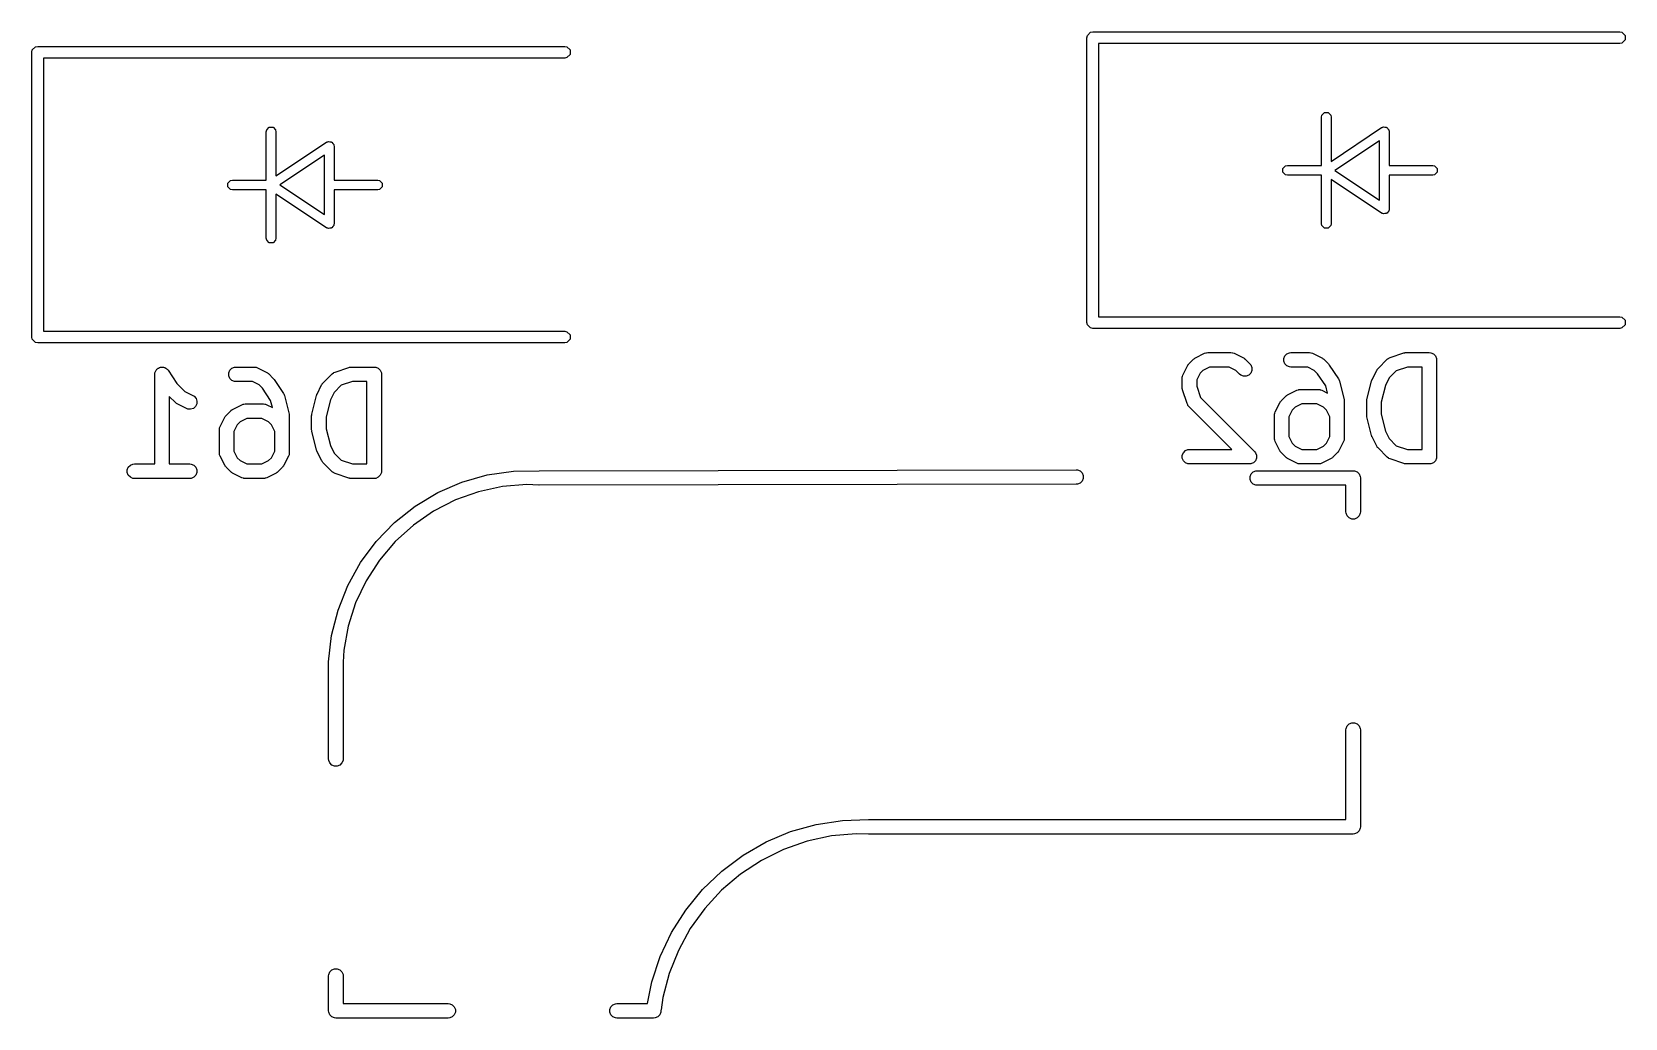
# Model space of a CAD drawing. Extents: x 2.6 to 14.1, y -9.2 to -3.9.
# Drawn here: x 13.44 to 14.087, y -7.276 to -6.875 of the extents above; entities that cross this region are included whole.
import ezdxf

# ---------------------------------------------------------------- set-up
doc = ezdxf.new("R2010")
doc.units = 0
doc.header["$MEASUREMENT"] = 0
doc.layers.add('BLACK', color=7, linetype='CONTINUOUS')

msp = doc.modelspace()

# ---------------------------------------------------------------- linework, layer by layer
at = {"layer": 'BLACK', "linetype": 'CONTINUOUS'}
for p, q in [((13.86845, -6.87688), (13.86973, -6.87561)), ((13.86973, -6.87561), (13.87063, -6.87543)), ((13.87063, -6.87543), (14.08481, -6.87543)), ((14.08481, -6.87543), (14.08571, -6.87561)), ((14.08571, -6.87561), (14.08699, -6.87688)), ((13.43971, -6.88279), (13.44099, -6.88151)), ((13.44099, -6.88151), (13.44189, -6.88133)), ((13.44189, -6.88133), (13.65607, -6.88133)), ((13.65607, -6.88133), (13.65697, -6.88151)), ((13.65697, -6.88151), (13.65825, -6.88279)), ((13.86827, -6.87779), (13.86845, -6.87688)), ((13.86827, -6.99354), (13.86827, -6.87779)), ((14.08481, -6.88015), (13.873, -6.88015)), ((13.873, -6.88015), (13.873, -6.99117)), ((14.08571, -6.87997), (14.08481, -6.88015)), ((14.08699, -6.87869), (14.08571, -6.87997)), ((14.08699, -6.87688), (14.08699, -6.87869)), ((13.43953, -6.88369), (13.43971, -6.88279)), ((13.43953, -6.99944), (13.43953, -6.88369)), ((13.65607, -6.88606), (13.44426, -6.88606)), ((13.44426, -6.88606), (13.44426, -6.99708)), ((13.65697, -6.88588), (13.65607, -6.88606)), ((13.65825, -6.8846), (13.65697, -6.88588)), ((13.65825, -6.88279), (13.65825, -6.8846)), ((13.9637, -6.90932), (13.96476, -6.90825)), ((13.96476, -6.90825), (13.96627, -6.90825)), ((13.96627, -6.90825), (13.96733, -6.90932)), ((13.53496, -6.91522), (13.53602, -6.91416)), ((13.53602, -6.91416), (13.53753, -6.91416)), ((13.53753, -6.91416), (13.53859, -6.91522)), ((13.96355, -6.91007), (13.9637, -6.90932)), ((13.96355, -6.92976), (13.96355, -6.91007)), ((13.96733, -6.90932), (13.96748, -6.91007)), ((13.96748, -6.91007), (13.96748, -6.92805)), ((13.96748, -6.92805), (13.98805, -6.91434)), ((13.98805, -6.91434), (13.98831, -6.91423)), ((13.98831, -6.91423), (13.98838, -6.91416)), ((13.98838, -6.91416), (13.98848, -6.91416)), ((13.98848, -6.91416), (13.98876, -6.91405)), ((13.98876, -6.91405), (13.98932, -6.91416)), ((13.98932, -6.91416), (13.98989, -6.91416)), ((13.98989, -6.91416), (13.99003, -6.9143)), ((13.99003, -6.9143), (13.99023, -6.91434)), ((13.99023, -6.91434), (13.99055, -6.91482)), ((13.99055, -6.91482), (13.99096, -6.91522)), ((13.53481, -6.91598), (13.53496, -6.91522)), ((13.53481, -6.93566), (13.53481, -6.91598)), ((13.53859, -6.91522), (13.53874, -6.91598)), ((13.53874, -6.91598), (13.53874, -6.93395)), ((13.53874, -6.93395), (13.55931, -6.92024)), ((13.55931, -6.92024), (13.55957, -6.92013)), ((13.55957, -6.92013), (13.55964, -6.92006)), ((13.55964, -6.92006), (13.55974, -6.92006)), ((13.55974, -6.92006), (13.56002, -6.91995)), ((13.56002, -6.91995), (13.56058, -6.92006)), ((13.56058, -6.92006), (13.56115, -6.92006)), ((13.56115, -6.92006), (13.56129, -6.92021)), ((13.56129, -6.92021), (13.56149, -6.92025)), ((13.56149, -6.92025), (13.56181, -6.92072)), ((13.56181, -6.92072), (13.56222, -6.92113)), ((13.56222, -6.92113), (13.56227, -6.92142)), ((13.98717, -6.91965), (13.96906, -6.93172)), ((13.98717, -6.94379), (13.98717, -6.91965)), ((13.99096, -6.91522), (13.99101, -6.91551)), ((13.99101, -6.91551), (13.99107, -6.91559)), ((13.99107, -6.91559), (13.99105, -6.91569)), ((13.99105, -6.91569), (13.99111, -6.91598)), ((13.99111, -6.91598), (13.99111, -6.92976)), ((13.55843, -6.92556), (13.54032, -6.93763)), ((13.55843, -6.9497), (13.55843, -6.92556)), ((13.56227, -6.92142), (13.56233, -6.9215)), ((13.56233, -6.9215), (13.56231, -6.9216)), ((13.56231, -6.9216), (13.56237, -6.92188)), ((13.56237, -6.92188), (13.56237, -6.93566)), ((13.94795, -6.93097), (13.94901, -6.92991)), ((13.94795, -6.93248), (13.94795, -6.93097)), ((13.94901, -6.93354), (13.94795, -6.93248)), ((13.94901, -6.92991), (13.94977, -6.92976)), ((13.94977, -6.93369), (13.94901, -6.93354)), ((13.94977, -6.92976), (13.96355, -6.92976)), ((13.96355, -6.93369), (13.94977, -6.93369)), ((13.96355, -6.95338), (13.96355, -6.93369)), ((13.96906, -6.93172), (13.98717, -6.94379)), ((13.99111, -6.92976), (14.00882, -6.92976)), ((14.00882, -6.93369), (13.99111, -6.93369)), ((13.99111, -6.93369), (13.99111, -6.94747)), ((14.00882, -6.92976), (14.00958, -6.92991)), ((14.00958, -6.93354), (14.00882, -6.93369)), ((14.00958, -6.92991), (14.01064, -6.93097)), ((14.01064, -6.93248), (14.00958, -6.93354)), ((14.01064, -6.93097), (14.01064, -6.93248)), ((13.51921, -6.93688), (13.52027, -6.93581)), ((13.51921, -6.93838), (13.51921, -6.93688)), ((13.52027, -6.93945), (13.51921, -6.93838)), ((13.52027, -6.93581), (13.52103, -6.93566)), ((13.52103, -6.9396), (13.52027, -6.93945)), ((13.52103, -6.93566), (13.53481, -6.93566)), ((13.53481, -6.9396), (13.52103, -6.9396)), ((13.53481, -6.95928), (13.53481, -6.9396)), ((13.54032, -6.93763), (13.55843, -6.9497)), ((13.56237, -6.93566), (13.58008, -6.93566)), ((13.58008, -6.9396), (13.56237, -6.9396)), ((13.56237, -6.9396), (13.56237, -6.95338)), ((13.58008, -6.93566), (13.58084, -6.93581)), ((13.58084, -6.93945), (13.58008, -6.9396)), ((13.58084, -6.93581), (13.5819, -6.93688)), ((13.5819, -6.93838), (13.58084, -6.93945)), ((13.5819, -6.93688), (13.5819, -6.93838)), ((13.98805, -6.94911), (13.96748, -6.9354)), ((13.96748, -6.9354), (13.96748, -6.95338)), ((13.55931, -6.95502), (13.53874, -6.94131)), ((13.53874, -6.94131), (13.53874, -6.95928)), ((13.56237, -6.95338), (13.56231, -6.95366)), ((13.56231, -6.95366), (13.56233, -6.95376)), ((13.9637, -6.95413), (13.96355, -6.95338)), ((13.96748, -6.95338), (13.96733, -6.95413)), ((13.98831, -6.94922), (13.98805, -6.94911)), ((13.98838, -6.94929), (13.98831, -6.94922)), ((13.98848, -6.94929), (13.98838, -6.94929)), ((13.98876, -6.9494), (13.98848, -6.94929)), ((13.98932, -6.94929), (13.98876, -6.9494)), ((13.98989, -6.94929), (13.98932, -6.94929)), ((13.99003, -6.94915), (13.98989, -6.94929)), ((13.99023, -6.94911), (13.99003, -6.94915)), ((13.99055, -6.94863), (13.99023, -6.94911)), ((13.99096, -6.94823), (13.99055, -6.94863)), ((13.99101, -6.94794), (13.99096, -6.94823)), ((13.99107, -6.94785), (13.99101, -6.94794)), ((13.99111, -6.94747), (13.99105, -6.94776)), ((13.99105, -6.94776), (13.99107, -6.94785)), ((13.53496, -6.96004), (13.53481, -6.95928)), ((13.53602, -6.9611), (13.53496, -6.96004)), ((13.53859, -6.96004), (13.53753, -6.9611)), ((13.53874, -6.95928), (13.53859, -6.96004)), ((13.55957, -6.95513), (13.55931, -6.95502)), ((13.55964, -6.9552), (13.55957, -6.95513)), ((13.55974, -6.9552), (13.55964, -6.9552)), ((13.56002, -6.95531), (13.55974, -6.9552)), ((13.56058, -6.9552), (13.56002, -6.95531)), ((13.56115, -6.9552), (13.56058, -6.9552)), ((13.56129, -6.95505), (13.56115, -6.9552)), ((13.56149, -6.95501), (13.56129, -6.95505)), ((13.56181, -6.95454), (13.56149, -6.95501)), ((13.56222, -6.95413), (13.56181, -6.95454)), ((13.56227, -6.95384), (13.56222, -6.95413)), ((13.56233, -6.95376), (13.56227, -6.95384)), ((13.96476, -6.9552), (13.9637, -6.95413)), ((13.96627, -6.9552), (13.96476, -6.9552)), ((13.96733, -6.95413), (13.96627, -6.9552)), ((13.53753, -6.9611), (13.53602, -6.9611)), ((13.873, -6.99117), (14.08481, -6.99117)), ((14.08481, -6.99117), (14.08571, -6.99135)), ((14.08571, -6.99135), (14.08699, -6.99263)), ((13.44426, -6.99708), (13.65607, -6.99708)), ((13.65607, -6.99708), (13.65697, -6.99726)), ((13.65697, -6.99726), (13.65825, -6.99854)), ((13.65825, -6.99854), (13.65825, -7.00034)), ((13.86845, -6.99444), (13.86827, -6.99354)), ((13.86973, -6.99572), (13.86845, -6.99444)), ((13.87063, -6.9959), (13.86973, -6.99572)), ((14.08481, -6.9959), (13.87063, -6.9959)), ((14.08571, -6.99572), (14.08481, -6.9959)), ((14.08699, -6.99444), (14.08571, -6.99572)), ((14.08699, -6.99263), (14.08699, -6.99444)), ((13.43971, -7.00034), (13.43953, -6.99944)), ((13.44099, -7.00162), (13.43971, -7.00034)), ((13.44189, -7.0018), (13.44099, -7.00162)), ((13.65607, -7.0018), (13.44189, -7.0018)), ((13.65697, -7.00162), (13.65607, -7.0018)), ((13.65825, -7.00034), (13.65697, -7.00162)), ((13.49107, -7.01202), (13.49131, -7.01186)), ((13.49131, -7.01186), (13.49159, -7.01181)), ((13.49159, -7.01181), (13.49186, -7.0117)), ((13.49186, -7.0117), (13.49215, -7.0117)), ((13.49215, -7.0117), (13.49244, -7.01164)), ((13.49244, -7.01164), (13.49272, -7.0117)), ((13.49272, -7.0117), (13.49301, -7.0117)), ((13.49301, -7.0117), (13.49328, -7.01181)), ((13.49328, -7.01181), (13.49357, -7.01186)), ((13.49357, -7.01186), (13.49381, -7.01203)), ((13.52079, -7.01214), (13.52186, -7.0117)), ((13.52186, -7.0117), (13.52243, -7.01164)), ((13.52243, -7.01164), (13.52993, -7.01164)), ((13.52993, -7.01164), (13.53051, -7.0117)), ((13.53051, -7.0117), (13.53061, -7.01174)), ((13.53061, -7.01174), (13.53071, -7.01174)), ((13.53071, -7.01174), (13.53125, -7.01195)), ((13.53125, -7.01195), (13.535, -7.01383)), ((13.56274, -7.01366), (13.56837, -7.01179)), ((13.56837, -7.01179), (13.56865, -7.01173)), ((13.56865, -7.01173), (13.56873, -7.0117)), ((13.56873, -7.0117), (13.56883, -7.01168)), ((13.56883, -7.01168), (13.56893, -7.01166)), ((13.56893, -7.01166), (13.56901, -7.01167)), ((13.56901, -7.01167), (13.5693, -7.01164)), ((13.5693, -7.01164), (13.57868, -7.01164)), ((13.57868, -7.01164), (13.57925, -7.0117)), ((13.57925, -7.0117), (13.58032, -7.01214)), ((13.90729, -7.01486), (13.90916, -7.01111)), ((13.90916, -7.01111), (13.90932, -7.01087)), ((13.90932, -7.01087), (13.90935, -7.01079)), ((13.90935, -7.01079), (13.90942, -7.01071)), ((13.90942, -7.01071), (13.90947, -7.01062)), ((13.90947, -7.01062), (13.90953, -7.01057)), ((13.90953, -7.01057), (13.90972, -7.01035)), ((13.90972, -7.01035), (13.91159, -7.00847)), ((13.91159, -7.00847), (13.91182, -7.00829)), ((13.91182, -7.00829), (13.91187, -7.00823)), ((13.91187, -7.00823), (13.91196, -7.00817)), ((13.91196, -7.00817), (13.91204, -7.00811)), ((13.91204, -7.00811), (13.91211, -7.00808)), ((13.91211, -7.00808), (13.91236, -7.00792)), ((13.91236, -7.00792), (13.91611, -7.00604)), ((13.91813, -7.01164), (13.91543, -7.01299)), ((13.91611, -7.00604), (13.91665, -7.00584)), ((13.91665, -7.00584), (13.91675, -7.00583)), ((13.91675, -7.00583), (13.91685, -7.00579)), ((13.91685, -7.00579), (13.91743, -7.00573)), ((13.91743, -7.00573), (13.9268, -7.00573)), ((13.9261, -7.01164), (13.91813, -7.01164)), ((13.9288, -7.01299), (13.9261, -7.01164)), ((13.9268, -7.00573), (13.92738, -7.00579)), ((13.92738, -7.00579), (13.92748, -7.00583)), ((13.92748, -7.00583), (13.92758, -7.00584)), ((13.92758, -7.00584), (13.92812, -7.00604)), ((13.92812, -7.00604), (13.93187, -7.00792)), ((13.93187, -7.00792), (13.93212, -7.00808)), ((13.93212, -7.00808), (13.93219, -7.00811)), ((13.93219, -7.00811), (13.93227, -7.00817)), ((13.93227, -7.00817), (13.93236, -7.00823)), ((13.93236, -7.00823), (13.93241, -7.00829)), ((13.93241, -7.00829), (13.93264, -7.00847)), ((13.93264, -7.00847), (13.93451, -7.01035)), ((13.93451, -7.01035), (13.93488, -7.01079)), ((13.93488, -7.01079), (13.93532, -7.01186)), ((13.93532, -7.01186), (13.93532, -7.01301)), ((13.94828, -7.00811), (13.94872, -7.00705)), ((13.94828, -7.00926), (13.94828, -7.00811)), ((13.94872, -7.01033), (13.94828, -7.00926)), ((13.94872, -7.00705), (13.94953, -7.00623)), ((13.94953, -7.01114), (13.94872, -7.01033)), ((13.94953, -7.00623), (13.9506, -7.00579)), ((13.9506, -7.01158), (13.94953, -7.01114)), ((13.9506, -7.00579), (13.95117, -7.00573)), ((13.95117, -7.01164), (13.9506, -7.01158)), ((13.95117, -7.00573), (13.95867, -7.00573)), ((13.95798, -7.01164), (13.95117, -7.01164)), ((13.96067, -7.01299), (13.95798, -7.01164)), ((13.95867, -7.00573), (13.95925, -7.00579)), ((13.95925, -7.00579), (13.95935, -7.00583)), ((13.95935, -7.00583), (13.95945, -7.00584)), ((13.95945, -7.00584), (13.95999, -7.00604)), ((13.95999, -7.00604), (13.96374, -7.00792)), ((13.96374, -7.00792), (13.96399, -7.00808)), ((13.96399, -7.00808), (13.96406, -7.00811)), ((13.96406, -7.00811), (13.96414, -7.00817)), ((13.96414, -7.00817), (13.96423, -7.00823)), ((13.96423, -7.00823), (13.96428, -7.00829)), ((13.96428, -7.00829), (13.96451, -7.00847)), ((13.96451, -7.00847), (13.96639, -7.01035)), ((13.96639, -7.01035), (13.96639, -7.01035)), ((13.96639, -7.01035), (13.96639, -7.01035)), ((13.96639, -7.01035), (13.96658, -7.01058)), ((13.96658, -7.01058), (13.96675, -7.01079)), ((13.96675, -7.01079), (13.96675, -7.0108)), ((13.96675, -7.0108), (13.96675, -7.0108)), ((13.96675, -7.0108), (13.9705, -7.01642)), ((13.98658, -7.01222), (13.99033, -7.00847)), ((13.99033, -7.00847), (13.99078, -7.00811)), ((13.99078, -7.00811), (13.99088, -7.00806)), ((13.99088, -7.00806), (13.99096, -7.008)), ((13.99096, -7.008), (13.99148, -7.00776)), ((13.99148, -7.00776), (13.99711, -7.00588)), ((13.99852, -7.01164), (13.99401, -7.01314)), ((13.99711, -7.00588), (13.99739, -7.00582)), ((13.99739, -7.00582), (13.99747, -7.00579)), ((13.99747, -7.00579), (13.99757, -7.00578)), ((13.99757, -7.00578), (13.99767, -7.00576)), ((13.99767, -7.00576), (13.99775, -7.00576)), ((13.99775, -7.00576), (13.99804, -7.00573)), ((13.99804, -7.00573), (14.00742, -7.00573)), ((14.00446, -7.01164), (13.99852, -7.01164)), ((14.00446, -7.0451), (14.00446, -7.01164)), ((14.00742, -7.00573), (14.00799, -7.00579)), ((14.00799, -7.00579), (14.00906, -7.00623)), ((14.00906, -7.00623), (14.00987, -7.00705)), ((14.00987, -7.00705), (14.01031, -7.00811)), ((14.01031, -7.00811), (14.01037, -7.00869)), ((14.01037, -7.00869), (14.01037, -7.04806)), ((13.48948, -7.05101), (13.48948, -7.01459)), ((13.48948, -7.01459), (13.48948, -7.01459)), ((13.48948, -7.01459), (13.48948, -7.01459)), ((13.48948, -7.01459), (13.48949, -7.01459)), ((13.48949, -7.01459), (13.48954, -7.01402)), ((13.48954, -7.01402), (13.48965, -7.01375)), ((13.48965, -7.01375), (13.48971, -7.01346)), ((13.48971, -7.01346), (13.48987, -7.01322)), ((13.48987, -7.01322), (13.48998, -7.01295)), ((13.48998, -7.01295), (13.49019, -7.01274)), ((13.49019, -7.01274), (13.49035, -7.0125)), ((13.49035, -7.0125), (13.49059, -7.01234)), ((13.49059, -7.01234), (13.4908, -7.01214)), ((13.4908, -7.01214), (13.49107, -7.01202)), ((13.49381, -7.01203), (13.49408, -7.01214)), ((13.49408, -7.01214), (13.49428, -7.01234)), ((13.49428, -7.01234), (13.49453, -7.01251)), ((13.49453, -7.01251), (13.49489, -7.01295)), ((13.49489, -7.01295), (13.49489, -7.01295)), ((13.49489, -7.01295), (13.49489, -7.01295)), ((13.49489, -7.01295), (13.49489, -7.01295)), ((13.49489, -7.01295), (13.49848, -7.01833)), ((13.49848, -7.01833), (13.50169, -7.02154)), ((13.51954, -7.01402), (13.51998, -7.01295)), ((13.51954, -7.01517), (13.51954, -7.01402)), ((13.51998, -7.01623), (13.51954, -7.01517)), ((13.51998, -7.01295), (13.52079, -7.01214)), ((13.52079, -7.01705), (13.51998, -7.01623)), ((13.52186, -7.01749), (13.52079, -7.01705)), ((13.52243, -7.01754), (13.52186, -7.01749)), ((13.52924, -7.01754), (13.52243, -7.01754)), ((13.53193, -7.01889), (13.52924, -7.01754)), ((13.535, -7.01383), (13.53525, -7.01398)), ((13.53525, -7.01398), (13.53532, -7.01401)), ((13.53532, -7.01401), (13.5354, -7.01408)), ((13.5354, -7.01408), (13.53549, -7.01413)), ((13.53549, -7.01413), (13.53554, -7.01419)), ((13.53554, -7.01419), (13.53577, -7.01438)), ((13.53577, -7.01438), (13.53764, -7.01625)), ((13.53764, -7.01625), (13.53765, -7.01625)), ((13.53765, -7.01625), (13.53765, -7.01626)), ((13.53765, -7.01626), (13.53784, -7.01649)), ((13.53784, -7.01649), (13.53801, -7.0167)), ((13.53801, -7.0167), (13.53801, -7.0167)), ((13.53801, -7.0167), (13.53801, -7.0167)), ((13.53801, -7.0167), (13.54176, -7.02233)), ((13.55754, -7.01849), (13.5576, -7.01841)), ((13.5576, -7.01841), (13.55766, -7.01835)), ((13.55766, -7.01835), (13.55784, -7.01813)), ((13.55784, -7.01813), (13.56159, -7.01438)), ((13.56159, -7.01438), (13.56204, -7.01401)), ((13.56204, -7.01401), (13.56214, -7.01397)), ((13.56214, -7.01397), (13.56222, -7.0139)), ((13.56222, -7.0139), (13.56274, -7.01366)), ((13.56978, -7.01754), (13.56527, -7.01905)), ((13.57572, -7.01754), (13.56978, -7.01754)), ((13.57572, -7.05101), (13.57572, -7.01754)), ((13.58032, -7.01214), (13.58113, -7.01295)), ((13.58113, -7.01295), (13.58157, -7.01402)), ((13.58157, -7.01402), (13.58163, -7.01459)), ((13.58163, -7.01459), (13.58163, -7.05396)), ((13.90698, -7.01618), (13.90703, -7.01561)), ((13.90698, -7.01993), (13.90698, -7.01618)), ((13.90703, -7.01561), (13.90707, -7.01551)), ((13.90707, -7.01551), (13.90708, -7.0154)), ((13.90708, -7.0154), (13.90729, -7.01486)), ((13.91423, -7.01418), (13.91288, -7.01688)), ((13.91288, -7.01688), (13.91288, -7.01946)), ((13.91543, -7.01299), (13.91423, -7.01418)), ((13.93034, -7.01452), (13.9288, -7.01299)), ((13.93079, -7.01489), (13.93034, -7.01452)), ((13.93185, -7.01533), (13.93079, -7.01489)), ((13.933, -7.01533), (13.93185, -7.01533)), ((13.93407, -7.01489), (13.933, -7.01533)), ((13.93488, -7.01408), (13.93407, -7.01489)), ((13.93532, -7.01301), (13.93488, -7.01408)), ((13.962, -7.01432), (13.96067, -7.01299)), ((13.96531, -7.01927), (13.962, -7.01432)), ((13.9705, -7.01642), (13.97067, -7.01674)), ((13.97067, -7.01674), (13.97072, -7.0168)), ((13.97072, -7.0168), (13.97074, -7.01687)), ((13.97074, -7.01687), (13.97078, -7.01693)), ((13.97078, -7.01693), (13.97079, -7.017)), ((13.97079, -7.017), (13.97091, -7.01734)), ((13.97091, -7.01734), (13.97279, -7.02484)), ((13.98205, -7.02484), (13.98393, -7.01734)), ((13.98393, -7.01734), (13.98394, -7.0173)), ((13.98394, -7.0173), (13.98395, -7.01728)), ((13.98395, -7.01728), (13.98404, -7.01704)), ((13.98404, -7.01704), (13.98412, -7.0168)), ((13.98412, -7.0168), (13.98414, -7.01678)), ((13.98414, -7.01678), (13.98415, -7.01674)), ((13.98415, -7.01674), (13.98603, -7.01299)), ((13.98603, -7.01299), (13.98618, -7.01274)), ((13.98618, -7.01274), (13.98621, -7.01267)), ((13.98621, -7.01267), (13.98628, -7.01259)), ((13.98628, -7.01259), (13.98634, -7.0125)), ((13.98634, -7.0125), (13.9864, -7.01245)), ((13.9864, -7.01245), (13.98658, -7.01222)), ((13.9911, -7.01606), (13.98958, -7.01909)), ((13.99401, -7.01314), (13.9911, -7.01606)), ((13.49785, -7.02605), (13.49539, -7.02359)), ((13.49539, -7.02359), (13.49539, -7.05101)), ((13.50169, -7.02154), (13.50501, -7.0232)), ((13.50501, -7.0232), (13.5055, -7.02351)), ((13.5055, -7.02351), (13.50625, -7.02438)), ((13.50625, -7.02438), (13.50662, -7.02547)), ((13.53326, -7.02022), (13.53193, -7.01889)), ((13.53657, -7.02518), (13.53326, -7.02022)), ((13.54176, -7.02233), (13.54193, -7.02265)), ((13.54193, -7.02265), (13.54198, -7.0227)), ((13.54198, -7.0227), (13.542, -7.02277)), ((13.542, -7.02277), (13.54204, -7.02284)), ((13.54204, -7.02284), (13.54205, -7.02291)), ((13.54205, -7.02291), (13.54217, -7.02325)), ((13.54217, -7.02325), (13.54405, -7.03075)), ((13.55331, -7.03075), (13.55519, -7.02325)), ((13.55519, -7.02325), (13.5552, -7.02321)), ((13.5552, -7.02321), (13.55521, -7.02319)), ((13.55521, -7.02319), (13.5553, -7.02294)), ((13.5553, -7.02294), (13.55538, -7.0227)), ((13.55538, -7.0227), (13.5554, -7.02269)), ((13.5554, -7.02269), (13.55541, -7.02264)), ((13.55541, -7.02264), (13.55729, -7.0189)), ((13.55729, -7.0189), (13.55744, -7.01865)), ((13.55744, -7.01865), (13.55747, -7.01858)), ((13.55747, -7.01858), (13.55754, -7.01849)), ((13.56236, -7.02196), (13.56084, -7.025)), ((13.56527, -7.01905), (13.56236, -7.02196)), ((13.907, -7.02023), (13.90698, -7.01993)), ((13.907, -7.0203), (13.907, -7.02023)), ((13.90702, -7.02041), (13.907, -7.0203)), ((13.90703, -7.02051), (13.90702, -7.02041)), ((13.90706, -7.02058), (13.90703, -7.02051)), ((13.90713, -7.02087), (13.90706, -7.02058)), ((13.909, -7.02649), (13.90713, -7.02087)), ((13.91288, -7.01946), (13.91438, -7.02396)), ((13.91438, -7.02396), (13.93639, -7.04597)), ((13.94721, -7.02535), (13.94909, -7.02347)), ((13.94909, -7.02347), (13.94931, -7.02328)), ((13.94931, -7.02328), (13.94936, -7.02323)), ((13.94936, -7.02323), (13.94945, -7.02317)), ((13.94945, -7.02317), (13.94953, -7.0231)), ((13.94953, -7.0231), (13.94961, -7.02307)), ((13.94961, -7.02307), (13.94985, -7.02292)), ((13.94985, -7.02292), (13.9536, -7.02104)), ((13.9536, -7.02104), (13.95414, -7.02084)), ((13.95414, -7.02084), (13.95425, -7.02083)), ((13.95425, -7.02083), (13.95435, -7.02079)), ((13.95435, -7.02079), (13.95492, -7.02073)), ((13.95492, -7.02073), (13.96242, -7.02073)), ((13.96242, -7.02073), (13.963, -7.02079)), ((13.963, -7.02079), (13.9631, -7.02083)), ((13.9631, -7.02083), (13.9632, -7.02084)), ((13.9632, -7.02084), (13.96374, -7.02104)), ((13.96374, -7.02104), (13.96604, -7.02219)), ((13.96604, -7.02219), (13.96531, -7.01927)), ((13.97279, -7.02484), (13.9728, -7.02494)), ((13.98204, -7.02494), (13.98205, -7.02484)), ((13.98958, -7.01909), (13.98787, -7.02592)), ((13.49807, -7.02624), (13.49785, -7.02605)), ((13.49813, -7.0263), (13.49807, -7.02624)), ((13.49821, -7.02635), (13.49813, -7.0263)), ((13.4983, -7.02642), (13.49821, -7.02635)), ((13.49837, -7.02645), (13.4983, -7.02642)), ((13.49862, -7.02661), (13.49837, -7.02645)), ((13.50237, -7.02848), (13.49862, -7.02661)), ((13.50291, -7.02869), (13.50237, -7.02848)), ((13.50406, -7.02877), (13.50291, -7.02869)), ((13.50515, -7.02841), (13.50406, -7.02877)), ((13.50602, -7.02765), (13.50515, -7.02841)), ((13.50653, -7.02662), (13.50602, -7.02765)), ((13.50662, -7.02547), (13.50653, -7.02662)), ((13.51829, -7.03148), (13.51847, -7.03125)), ((13.51847, -7.03125), (13.52035, -7.02938)), ((13.52035, -7.02938), (13.52057, -7.02919)), ((13.52057, -7.02919), (13.52062, -7.02913)), ((13.52062, -7.02913), (13.52071, -7.02908)), ((13.52071, -7.02908), (13.52079, -7.02901)), ((13.52079, -7.02901), (13.52087, -7.02898)), ((13.52087, -7.02898), (13.52111, -7.02882)), ((13.52111, -7.02882), (13.52486, -7.02695)), ((13.52486, -7.02695), (13.5254, -7.02674)), ((13.5254, -7.02674), (13.52551, -7.02673)), ((13.52551, -7.02673), (13.52561, -7.02669)), ((13.52561, -7.02669), (13.52618, -7.02664)), ((13.52618, -7.02664), (13.53368, -7.02664)), ((13.53368, -7.02664), (13.53426, -7.02669)), ((13.53426, -7.02669), (13.53436, -7.02673)), ((13.53436, -7.02673), (13.53446, -7.02674)), ((13.53446, -7.02674), (13.535, -7.02695)), ((13.535, -7.02695), (13.5373, -7.02809)), ((13.5373, -7.02809), (13.53657, -7.02518)), ((13.54405, -7.03075), (13.54406, -7.03085)), ((13.54406, -7.03085), (13.54408, -7.03089)), ((13.54408, -7.03089), (13.5441, -7.03111)), ((13.5441, -7.03111), (13.54413, -7.03132)), ((13.54413, -7.03132), (13.54412, -7.03136)), ((13.54412, -7.03136), (13.54413, -7.03146)), ((13.55323, -7.03132), (13.55326, -7.03111)), ((13.55324, -7.03136), (13.55323, -7.03132)), ((13.55323, -7.03146), (13.55324, -7.03136)), ((13.55326, -7.03111), (13.55328, -7.03089)), ((13.55328, -7.03089), (13.5533, -7.03085)), ((13.5533, -7.03085), (13.55331, -7.03075)), ((13.56084, -7.025), (13.55913, -7.03183)), ((13.90924, -7.02702), (13.909, -7.02649)), ((13.90931, -7.0271), (13.90924, -7.02702)), ((13.90935, -7.0272), (13.90931, -7.0271)), ((13.90972, -7.02765), (13.90935, -7.0272)), ((13.92717, -7.0451), (13.90972, -7.02765)), ((13.94447, -7.03118), (13.94453, -7.03061)), ((13.94447, -7.04056), (13.94447, -7.03118)), ((13.94453, -7.03061), (13.94457, -7.03051)), ((13.94457, -7.03051), (13.94458, -7.0304)), ((13.94458, -7.0304), (13.94478, -7.02986)), ((13.94478, -7.02986), (13.94666, -7.02611)), ((13.94666, -7.02611), (13.94681, -7.02586)), ((13.94681, -7.02586), (13.94684, -7.02579)), ((13.94684, -7.02579), (13.94691, -7.02571)), ((13.94691, -7.02571), (13.94697, -7.02562)), ((13.94697, -7.02562), (13.94703, -7.02557)), ((13.94703, -7.02557), (13.94721, -7.02535)), ((13.95173, -7.02918), (13.95038, -7.03188)), ((13.95292, -7.02799), (13.95173, -7.02918)), ((13.95562, -7.02664), (13.95292, -7.02799)), ((13.96173, -7.02664), (13.95562, -7.02664)), ((13.96442, -7.02799), (13.96173, -7.02664)), ((13.96562, -7.02918), (13.96442, -7.02799)), ((13.96697, -7.03188), (13.96562, -7.02918)), ((13.9728, -7.02494), (13.97282, -7.02498)), ((13.97282, -7.02498), (13.97284, -7.0252)), ((13.97284, -7.0252), (13.97287, -7.02542)), ((13.97287, -7.02542), (13.97286, -7.02546)), ((13.97286, -7.02546), (13.97287, -7.02556)), ((13.97287, -7.02556), (13.97287, -7.04056)), ((13.98197, -7.02542), (13.982, -7.0252)), ((13.98198, -7.02546), (13.98197, -7.02542)), ((13.98197, -7.02556), (13.98198, -7.02546)), ((13.98197, -7.03118), (13.98197, -7.02556)), ((13.98198, -7.03128), (13.98197, -7.03118)), ((13.98197, -7.03133), (13.98198, -7.03128)), ((13.982, -7.03154), (13.98197, -7.03133)), ((13.982, -7.0252), (13.98202, -7.02498)), ((13.98202, -7.02498), (13.98204, -7.02494)), ((13.98787, -7.02592), (13.98787, -7.03082)), ((13.98787, -7.03082), (13.98958, -7.03765)), ((13.51573, -7.03709), (13.51579, -7.03651)), ((13.51573, -7.04646), (13.51573, -7.03709)), ((13.51579, -7.03651), (13.51583, -7.03641)), ((13.51583, -7.03641), (13.51584, -7.03631)), ((13.51584, -7.03631), (13.51604, -7.03577)), ((13.51604, -7.03577), (13.51792, -7.03202)), ((13.51792, -7.03202), (13.51807, -7.03177)), ((13.51807, -7.03177), (13.5181, -7.0317)), ((13.5181, -7.0317), (13.51817, -7.03162)), ((13.51817, -7.03162), (13.51823, -7.03153)), ((13.51823, -7.03153), (13.51829, -7.03148)), ((13.52299, -7.03509), (13.52164, -7.03779)), ((13.52164, -7.03779), (13.52164, -7.04577)), ((13.52418, -7.03389), (13.52299, -7.03509)), ((13.52688, -7.03254), (13.52418, -7.03389)), ((13.53299, -7.03254), (13.52688, -7.03254)), ((13.53568, -7.03389), (13.53299, -7.03254)), ((13.53688, -7.03509), (13.53568, -7.03389)), ((13.53823, -7.03779), (13.53688, -7.03509)), ((13.53823, -7.04577), (13.53823, -7.03779)), ((13.54413, -7.03146), (13.54413, -7.04646)), ((13.55323, -7.03709), (13.55323, -7.03146)), ((13.55324, -7.03719), (13.55323, -7.03709)), ((13.55323, -7.03723), (13.55324, -7.03719)), ((13.55326, -7.03745), (13.55323, -7.03723)), ((13.55328, -7.03766), (13.55326, -7.03745)), ((13.5533, -7.0377), (13.55328, -7.03766)), ((13.55331, -7.0378), (13.5533, -7.0377)), ((13.55519, -7.0453), (13.55331, -7.0378)), ((13.55913, -7.03183), (13.55913, -7.03672)), ((13.55913, -7.03672), (13.56084, -7.04356)), ((13.95038, -7.03188), (13.95038, -7.03986)), ((13.96697, -7.03986), (13.96697, -7.03188)), ((13.98202, -7.03176), (13.982, -7.03154)), ((13.98204, -7.0318), (13.98202, -7.03176)), ((13.98205, -7.0319), (13.98204, -7.0318)), ((13.98393, -7.0394), (13.98205, -7.0319)), ((13.98958, -7.03765), (13.9911, -7.04068)), ((13.56084, -7.04356), (13.56236, -7.04659)), ((13.94453, -7.04113), (13.94447, -7.04056)), ((13.94457, -7.04123), (13.94453, -7.04113)), ((13.94458, -7.04134), (13.94457, -7.04123)), ((13.94478, -7.04188), (13.94458, -7.04134)), ((13.94666, -7.04563), (13.94478, -7.04188)), ((13.95038, -7.03986), (13.95173, -7.04256)), ((13.95173, -7.04256), (13.95292, -7.04375)), ((13.95292, -7.04375), (13.95562, -7.0451)), ((13.96173, -7.0451), (13.96442, -7.04375)), ((13.96442, -7.04375), (13.96562, -7.04256)), ((13.96562, -7.04256), (13.96697, -7.03986)), ((13.97256, -7.04188), (13.97069, -7.04563)), ((13.97277, -7.04134), (13.97256, -7.04188)), ((13.97278, -7.04123), (13.97277, -7.04134)), ((13.97282, -7.04113), (13.97278, -7.04123)), ((13.97287, -7.04056), (13.97282, -7.04113)), ((13.98394, -7.03944), (13.98393, -7.0394)), ((13.98395, -7.03946), (13.98394, -7.03944)), ((13.98404, -7.0397), (13.98395, -7.03946)), ((13.98412, -7.03994), (13.98404, -7.0397)), ((13.98414, -7.03996), (13.98412, -7.03994)), ((13.98415, -7.04), (13.98414, -7.03996)), ((13.98603, -7.04375), (13.98415, -7.04)), ((13.98618, -7.044), (13.98603, -7.04375)), ((13.98621, -7.04407), (13.98618, -7.044)), ((13.98628, -7.04415), (13.98621, -7.04407)), ((13.98634, -7.04424), (13.98628, -7.04415)), ((13.9864, -7.04429), (13.98634, -7.04424)), ((13.98658, -7.04452), (13.9864, -7.04429)), ((13.9911, -7.04068), (13.99401, -7.0436)), ((13.99401, -7.0436), (13.99852, -7.0451)), ((13.51579, -7.04704), (13.51573, -7.04646)), ((13.51583, -7.04714), (13.51579, -7.04704)), ((13.51584, -7.04724), (13.51583, -7.04714)), ((13.51604, -7.04778), (13.51584, -7.04724)), ((13.51792, -7.05153), (13.51604, -7.04778)), ((13.52164, -7.04577), (13.52299, -7.04846)), ((13.52299, -7.04846), (13.52418, -7.04966)), ((13.52418, -7.04966), (13.52688, -7.05101)), ((13.53299, -7.05101), (13.53568, -7.04966)), ((13.53568, -7.04966), (13.53688, -7.04846)), ((13.53688, -7.04846), (13.53823, -7.04577)), ((13.54382, -7.04778), (13.54195, -7.05153)), ((13.54403, -7.04724), (13.54382, -7.04778)), ((13.54404, -7.04714), (13.54403, -7.04724)), ((13.54408, -7.04704), (13.54404, -7.04714)), ((13.54413, -7.04646), (13.54408, -7.04704)), ((13.5552, -7.04535), (13.55519, -7.0453)), ((13.55521, -7.04537), (13.5552, -7.04535)), ((13.5553, -7.04561), (13.55521, -7.04537)), ((13.55538, -7.04585), (13.5553, -7.04561)), ((13.5554, -7.04587), (13.55538, -7.04585)), ((13.55541, -7.04591), (13.5554, -7.04587)), ((13.55729, -7.04966), (13.55541, -7.04591)), ((13.55744, -7.04991), (13.55729, -7.04966)), ((13.55747, -7.04998), (13.55744, -7.04991)), ((13.55754, -7.05006), (13.55747, -7.04998)), ((13.5576, -7.05015), (13.55754, -7.05006)), ((13.55766, -7.0502), (13.5576, -7.05015)), ((13.55784, -7.05042), (13.55766, -7.0502)), ((13.56159, -7.05417), (13.55784, -7.05042)), ((13.56236, -7.04659), (13.56527, -7.04951)), ((13.56527, -7.04951), (13.56978, -7.05101)), ((13.90703, -7.04748), (13.90747, -7.04642)), ((13.90703, -7.04863), (13.90703, -7.04748)), ((13.90747, -7.0497), (13.90703, -7.04863)), ((13.90747, -7.04642), (13.90829, -7.0456)), ((13.90829, -7.05051), (13.90747, -7.0497)), ((13.90829, -7.0456), (13.90935, -7.04516)), ((13.90935, -7.05095), (13.90829, -7.05051)), ((13.90935, -7.04516), (13.90993, -7.0451)), ((13.90993, -7.0451), (13.92717, -7.0451)), ((13.93594, -7.05051), (13.93519, -7.05082)), ((13.93676, -7.0497), (13.93594, -7.05051)), ((13.93639, -7.04597), (13.93676, -7.04642)), ((13.93676, -7.04642), (13.9372, -7.04748)), ((13.9372, -7.04863), (13.93676, -7.0497)), ((13.9372, -7.04748), (13.9372, -7.04863)), ((13.94681, -7.04587), (13.94666, -7.04563)), ((13.94684, -7.04595), (13.94681, -7.04587)), ((13.94691, -7.04603), (13.94684, -7.04595)), ((13.94697, -7.04612), (13.94691, -7.04603)), ((13.94703, -7.04617), (13.94697, -7.04612)), ((13.94721, -7.04639), (13.94703, -7.04617)), ((13.94909, -7.04827), (13.94721, -7.04639)), ((13.94931, -7.04845), (13.94909, -7.04827)), ((13.94936, -7.04851), (13.94931, -7.04845)), ((13.94945, -7.04857), (13.94936, -7.04851)), ((13.94953, -7.04864), (13.94945, -7.04857)), ((13.94961, -7.04867), (13.94953, -7.04864)), ((13.94985, -7.04882), (13.94961, -7.04867)), ((13.9536, -7.0507), (13.94985, -7.04882)), ((13.95414, -7.0509), (13.9536, -7.0507)), ((13.95562, -7.0451), (13.96173, -7.0451)), ((13.96374, -7.0507), (13.9632, -7.0509)), ((13.96749, -7.04882), (13.96374, -7.0507)), ((13.96774, -7.04867), (13.96749, -7.04882)), ((13.96781, -7.04864), (13.96774, -7.04867)), ((13.96789, -7.04857), (13.96781, -7.04864)), ((13.96798, -7.04851), (13.96789, -7.04857)), ((13.96803, -7.04845), (13.96798, -7.04851)), ((13.96826, -7.04827), (13.96803, -7.04845)), ((13.97013, -7.04639), (13.96826, -7.04827)), ((13.97032, -7.04617), (13.97013, -7.04639)), ((13.97038, -7.04612), (13.97032, -7.04617)), ((13.97044, -7.04603), (13.97038, -7.04612)), ((13.9705, -7.04595), (13.97044, -7.04603)), ((13.97053, -7.04587), (13.9705, -7.04595)), ((13.97069, -7.04563), (13.97053, -7.04587)), ((13.99033, -7.04827), (13.98658, -7.04452)), ((13.99078, -7.04864), (13.99033, -7.04827)), ((13.99088, -7.04868), (13.99078, -7.04864)), ((13.99096, -7.04875), (13.99088, -7.04868)), ((13.99148, -7.04898), (13.99096, -7.04875)), ((13.99711, -7.05086), (13.99148, -7.04898)), ((13.99852, -7.0451), (14.00446, -7.0451)), ((14.00906, -7.05051), (14.00799, -7.05095)), ((14.00987, -7.0497), (14.00906, -7.05051)), ((14.01031, -7.04863), (14.00987, -7.0497)), ((14.01037, -7.04806), (14.01031, -7.04863)), ((13.47829, -7.05339), (13.47873, -7.05232)), ((13.47829, -7.05454), (13.47829, -7.05339)), ((13.47873, -7.0556), (13.47829, -7.05454)), ((13.47873, -7.05232), (13.47955, -7.05151)), ((13.47955, -7.05642), (13.47873, -7.0556)), ((13.47955, -7.05151), (13.48061, -7.05107)), ((13.48061, -7.05686), (13.47955, -7.05642)), ((13.48061, -7.05107), (13.48119, -7.05101)), ((13.48119, -7.05691), (13.48061, -7.05686)), ((13.48119, -7.05101), (13.48948, -7.05101)), ((13.50369, -7.05691), (13.48119, -7.05691)), ((13.49539, -7.05101), (13.50369, -7.05101)), ((13.50369, -7.05101), (13.50426, -7.05107)), ((13.50426, -7.05686), (13.50369, -7.05691)), ((13.50426, -7.05107), (13.50533, -7.05151)), ((13.50533, -7.05642), (13.50426, -7.05686)), ((13.50533, -7.05151), (13.50614, -7.05232)), ((13.50614, -7.0556), (13.50533, -7.05642)), ((13.50614, -7.05232), (13.50658, -7.05339)), ((13.50658, -7.05454), (13.50614, -7.0556)), ((13.50658, -7.05339), (13.50658, -7.05454)), ((13.51807, -7.05178), (13.51792, -7.05153)), ((13.5181, -7.05185), (13.51807, -7.05178)), ((13.51817, -7.05193), (13.5181, -7.05185)), ((13.51823, -7.05202), (13.51817, -7.05193)), ((13.51829, -7.05207), (13.51823, -7.05202)), ((13.51847, -7.0523), (13.51829, -7.05207)), ((13.52035, -7.05417), (13.51847, -7.0523)), ((13.52057, -7.05436), (13.52035, -7.05417)), ((13.52062, -7.05442), (13.52057, -7.05436)), ((13.52071, -7.05448), (13.52062, -7.05442)), ((13.52079, -7.05454), (13.52071, -7.05448)), ((13.52087, -7.05457), (13.52079, -7.05454)), ((13.52111, -7.05473), (13.52087, -7.05457)), ((13.52486, -7.0566), (13.52111, -7.05473)), ((13.5254, -7.05681), (13.52486, -7.0566)), ((13.52551, -7.05682), (13.5254, -7.05681)), ((13.52561, -7.05686), (13.52551, -7.05682)), ((13.52618, -7.05691), (13.52561, -7.05686)), ((13.53368, -7.05691), (13.52618, -7.05691)), ((13.52688, -7.05101), (13.53299, -7.05101)), ((13.53426, -7.05686), (13.53368, -7.05691)), ((13.53436, -7.05682), (13.53426, -7.05686)), ((13.53446, -7.05681), (13.53436, -7.05682)), ((13.535, -7.0566), (13.53446, -7.05681)), ((13.53875, -7.05473), (13.535, -7.0566)), ((13.539, -7.05457), (13.53875, -7.05473)), ((13.53907, -7.05454), (13.539, -7.05457)), ((13.53915, -7.05448), (13.53907, -7.05454)), ((13.53924, -7.05442), (13.53915, -7.05448)), ((13.53929, -7.05436), (13.53924, -7.05442)), ((13.53952, -7.05417), (13.53929, -7.05436)), ((13.54139, -7.0523), (13.53952, -7.05417)), ((13.54158, -7.05207), (13.54139, -7.0523)), ((13.54164, -7.05202), (13.54158, -7.05207)), ((13.5417, -7.05193), (13.54164, -7.05202)), ((13.54176, -7.05185), (13.5417, -7.05193)), ((13.54179, -7.05178), (13.54176, -7.05185)), ((13.54195, -7.05153), (13.54179, -7.05178)), ((13.56204, -7.05454), (13.56159, -7.05417)), ((13.56214, -7.05458), (13.56204, -7.05454)), ((13.56222, -7.05465), (13.56214, -7.05458)), ((13.56274, -7.05489), (13.56222, -7.05465)), ((13.56837, -7.05676), (13.56274, -7.05489)), ((13.56865, -7.05683), (13.56837, -7.05676)), ((13.56873, -7.05686), (13.56865, -7.05683)), ((13.56883, -7.05687), (13.56873, -7.05686)), ((13.56893, -7.05689), (13.56883, -7.05687)), ((13.56901, -7.05689), (13.56893, -7.05689)), ((13.5693, -7.05691), (13.56901, -7.05689)), ((13.57868, -7.05691), (13.5693, -7.05691)), ((13.56978, -7.05101), (13.57572, -7.05101)), ((13.57925, -7.05686), (13.57868, -7.05691)), ((13.58032, -7.05642), (13.57925, -7.05686)), ((13.58113, -7.0556), (13.58032, -7.05642)), ((13.58157, -7.05454), (13.58113, -7.0556)), ((13.58163, -7.05396), (13.58157, -7.05454)), ((13.61432, -7.05841), (13.62461, -7.05549)), ((13.62461, -7.05549), (13.6352, -7.05393)), ((13.6352, -7.05393), (13.64567, -7.05376)), ((13.64567, -7.05376), (13.64574, -7.05376)), ((13.64574, -7.05376), (13.86385, -7.05336)), ((13.86385, -7.05336), (13.86443, -7.05342)), ((13.86443, -7.05342), (13.86549, -7.05386)), ((13.86549, -7.05386), (13.86631, -7.05467)), ((13.86631, -7.05467), (13.86675, -7.05573)), ((13.86676, -7.05689), (13.86632, -7.05795)), ((13.86675, -7.05573), (13.86676, -7.05689)), ((13.90993, -7.05101), (13.90935, -7.05095)), ((13.9343, -7.05101), (13.90993, -7.05101)), ((13.93488, -7.05095), (13.9343, -7.05101)), ((13.93458, -7.05613), (13.93503, -7.05507)), ((13.93458, -7.05728), (13.93458, -7.05613)), ((13.93503, -7.05835), (13.93458, -7.05728)), ((13.93519, -7.05082), (13.93488, -7.05095)), ((13.93503, -7.05507), (13.93584, -7.05425)), ((13.93584, -7.05425), (13.9369, -7.05381)), ((13.9369, -7.05381), (13.93748, -7.05376)), ((13.93748, -7.05376), (13.97646, -7.05376)), ((13.95425, -7.05091), (13.95414, -7.0509)), ((13.95435, -7.05095), (13.95425, -7.05091)), ((13.95492, -7.05101), (13.95435, -7.05095)), ((13.96242, -7.05101), (13.95492, -7.05101)), ((13.963, -7.05095), (13.96242, -7.05101)), ((13.9631, -7.05091), (13.963, -7.05095)), ((13.9632, -7.0509), (13.9631, -7.05091)), ((13.97646, -7.05376), (13.97703, -7.05381)), ((13.97703, -7.05381), (13.9781, -7.05425)), ((13.9781, -7.05425), (13.97891, -7.05507)), ((13.97891, -7.05507), (13.97935, -7.05613)), ((13.97935, -7.05613), (13.97941, -7.05671)), ((13.97941, -7.05671), (13.97941, -7.07049)), ((13.99739, -7.05092), (13.99711, -7.05086)), ((13.99747, -7.05095), (13.99739, -7.05092)), ((13.99757, -7.05096), (13.99747, -7.05095)), ((13.99767, -7.05099), (13.99757, -7.05096)), ((13.99775, -7.05098), (13.99767, -7.05099)), ((13.99804, -7.05101), (13.99775, -7.05098)), ((14.00742, -7.05101), (13.99804, -7.05101)), ((14.00799, -7.05095), (14.00742, -7.05101)), ((13.59532, -7.06815), (13.6045, -7.06266)), ((13.6045, -7.06266), (13.61432, -7.05841)), ((13.62099, -7.06231), (13.61162, -7.06565)), ((13.63072, -7.06021), (13.62099, -7.06231)), ((13.64063, -7.05941), (13.63072, -7.06021)), ((13.6456, -7.05966), (13.64063, -7.05941)), ((13.64563, -7.05965), (13.6456, -7.05966)), ((13.6456, -7.05966), (13.6456, -7.05966)), ((13.64575, -7.05966), (13.64563, -7.05965)), ((13.86386, -7.05927), (13.64575, -7.05966)), ((13.86444, -7.05921), (13.86386, -7.05927)), ((13.8655, -7.05877), (13.86444, -7.05921)), ((13.86632, -7.05795), (13.8655, -7.05877)), ((13.93584, -7.05916), (13.93503, -7.05835)), ((13.9369, -7.0596), (13.93584, -7.05916)), ((13.93748, -7.05966), (13.9369, -7.0596)), ((13.9735, -7.05966), (13.93748, -7.05966)), ((13.9735, -7.07049), (13.9735, -7.05966)), ((13.58694, -7.0748), (13.59532, -7.06815)), ((13.60277, -7.07019), (13.59459, -7.07584)), ((13.61162, -7.06565), (13.60277, -7.07019)), ((13.57949, -7.08248), (13.58694, -7.0748)), ((13.59459, -7.07584), (13.58721, -7.08251)), ((13.97356, -7.07106), (13.9735, -7.07049)), ((13.974, -7.07213), (13.97356, -7.07106)), ((13.97482, -7.07294), (13.974, -7.07213)), ((13.97588, -7.07338), (13.97482, -7.07294)), ((13.97703, -7.07338), (13.97588, -7.07338)), ((13.9781, -7.07294), (13.97703, -7.07338)), ((13.97891, -7.07213), (13.9781, -7.07294)), ((13.97935, -7.07106), (13.97891, -7.07213)), ((13.97941, -7.07049), (13.97935, -7.07106)), ((13.57311, -7.09107), (13.57949, -7.08248)), ((13.58721, -7.08251), (13.58077, -7.09009)), ((13.5679, -7.10041), (13.57311, -7.09107)), ((13.58077, -7.09009), (13.57537, -7.09845)), ((13.56396, -7.11036), (13.5679, -7.10041)), ((13.57537, -7.09845), (13.57111, -7.10744)), ((13.57111, -7.10744), (13.56806, -7.11691)), ((13.56135, -7.12074), (13.56396, -7.11036)), ((13.56012, -7.13136), (13.56135, -7.12074)), ((13.56806, -7.11691), (13.56627, -7.12669)), ((13.56627, -7.12669), (13.56602, -7.13159)), ((13.56013, -7.13139), (13.56012, -7.13136)), ((13.56012, -7.13151), (13.56013, -7.13139)), ((13.56012, -7.17088), (13.56012, -7.13151)), ((13.56602, -7.13159), (13.56602, -7.17088)), ((13.9735, -7.15907), (13.97356, -7.15849)), ((13.9735, -7.19549), (13.9735, -7.15907)), ((13.97356, -7.15849), (13.974, -7.15743)), ((13.974, -7.15743), (13.97482, -7.15662)), ((13.97482, -7.15662), (13.97588, -7.15617)), ((13.97588, -7.15617), (13.97703, -7.15617)), ((13.97703, -7.15617), (13.9781, -7.15662)), ((13.9781, -7.15662), (13.97891, -7.15743)), ((13.97891, -7.15743), (13.97935, -7.15849)), ((13.97935, -7.15849), (13.97941, -7.15907)), ((13.97941, -7.15907), (13.97941, -7.19844)), ((13.56017, -7.17146), (13.56012, -7.17088)), ((13.56062, -7.17252), (13.56017, -7.17146)), ((13.56143, -7.17334), (13.56062, -7.17252)), ((13.56249, -7.17378), (13.56143, -7.17334)), ((13.56365, -7.17378), (13.56249, -7.17378)), ((13.56471, -7.17334), (13.56365, -7.17378)), ((13.56553, -7.17252), (13.56471, -7.17334)), ((13.56597, -7.17146), (13.56553, -7.17252)), ((13.56602, -7.17088), (13.56597, -7.17146)), ((13.74784, -7.20041), (13.75823, -7.19747)), ((13.75823, -7.19747), (13.7689, -7.19583)), ((13.7689, -7.19583), (13.77955, -7.19549)), ((13.77955, -7.19549), (13.77961, -7.19549)), ((13.77961, -7.19549), (13.9735, -7.19549)), ((13.97935, -7.19902), (13.97891, -7.20008)), ((13.97941, -7.19844), (13.97935, -7.19902)), ((13.72852, -7.20996), (13.73789, -7.20459)), ((13.73789, -7.20459), (13.74784, -7.20041)), ((13.75456, -7.20432), (13.74503, -7.20765)), ((13.76442, -7.20217), (13.75456, -7.20432)), ((13.77447, -7.20124), (13.76442, -7.20217)), ((13.77952, -7.20139), (13.77447, -7.20124)), ((13.77954, -7.20139), (13.77952, -7.20139)), ((13.77952, -7.20139), (13.77952, -7.20139)), ((13.77961, -7.20139), (13.77954, -7.20139)), ((13.97646, -7.20139), (13.77961, -7.20139)), ((13.97703, -7.20134), (13.97646, -7.20139)), ((13.9781, -7.2009), (13.97703, -7.20134)), ((13.97891, -7.20008), (13.9781, -7.2009)), ((13.71987, -7.21642), (13.72852, -7.20996)), ((13.73598, -7.21212), (13.72754, -7.21766)), ((13.74503, -7.20765), (13.73598, -7.21212)), ((13.71208, -7.22389), (13.71987, -7.21642)), ((13.72754, -7.21766), (13.71984, -7.22419)), ((13.70525, -7.23226), (13.71208, -7.22389)), ((13.71984, -7.22419), (13.71299, -7.2316)), ((13.71299, -7.2316), (13.7071, -7.2398)), ((13.6995, -7.24139), (13.70525, -7.23226)), ((13.6949, -7.25116), (13.6995, -7.24139)), ((13.7071, -7.2398), (13.70225, -7.24865)), ((13.69152, -7.26141), (13.6949, -7.25116)), ((13.70225, -7.24865), (13.69852, -7.25803)), ((13.56017, -7.25849), (13.56062, -7.25743)), ((13.56062, -7.25743), (13.56143, -7.25662)), ((13.56143, -7.25662), (13.56249, -7.25617)), ((13.56249, -7.25617), (13.56365, -7.25617)), ((13.56365, -7.25617), (13.56471, -7.25662)), ((13.56471, -7.25662), (13.56553, -7.25743)), ((13.56553, -7.25743), (13.56597, -7.25849)), ((13.56012, -7.25907), (13.56017, -7.25849)), ((13.56012, -7.27324), (13.56012, -7.25907)), ((13.56597, -7.25849), (13.56602, -7.25907)), ((13.56602, -7.25907), (13.56602, -7.27029)), ((13.68976, -7.27029), (13.69152, -7.26141)), ((13.69852, -7.25803), (13.69595, -7.26779)), ((13.56602, -7.27029), (13.60874, -7.27029)), ((13.60874, -7.27029), (13.60932, -7.27035)), ((13.60932, -7.27035), (13.61038, -7.27079)), ((13.61038, -7.27079), (13.6112, -7.2716)), ((13.67479, -7.2716), (13.6756, -7.27079)), ((13.6756, -7.27079), (13.67667, -7.27035)), ((13.67667, -7.27035), (13.67724, -7.27029)), ((13.67724, -7.27029), (13.68976, -7.27029)), ((13.69595, -7.26779), (13.69528, -7.2728)), ((13.56017, -7.27382), (13.56012, -7.27324)), ((13.56062, -7.27488), (13.56017, -7.27382)), ((13.56143, -7.2757), (13.56062, -7.27488)), ((13.56249, -7.27614), (13.56143, -7.2757)), ((13.56307, -7.2762), (13.56249, -7.27614)), ((13.60874, -7.2762), (13.56307, -7.2762)), ((13.60932, -7.27614), (13.60874, -7.2762)), ((13.61038, -7.2757), (13.60932, -7.27614)), ((13.6112, -7.27488), (13.61038, -7.2757)), ((13.6112, -7.2716), (13.61164, -7.27267)), ((13.61164, -7.27382), (13.6112, -7.27488)), ((13.61164, -7.27267), (13.61164, -7.27382)), ((13.67435, -7.27267), (13.67479, -7.2716)), ((13.67435, -7.27382), (13.67435, -7.27267)), ((13.67479, -7.27488), (13.67435, -7.27382)), ((13.6756, -7.2757), (13.67479, -7.27488)), ((13.67667, -7.27614), (13.6756, -7.2757)), ((13.67724, -7.2762), (13.67667, -7.27614)), ((13.6922, -7.2762), (13.67724, -7.2762)), ((13.69278, -7.27614), (13.6922, -7.2762)), ((13.69385, -7.2757), (13.69278, -7.27614)), ((13.69466, -7.27488), (13.69385, -7.2757)), ((13.6951, -7.27382), (13.69466, -7.27488)), ((13.69528, -7.2728), (13.6951, -7.27316)), ((13.6951, -7.27316), (13.6951, -7.27382))]:
    msp.add_line(p, q, dxfattribs=at)

doc.saveas('drawing.dxf')
